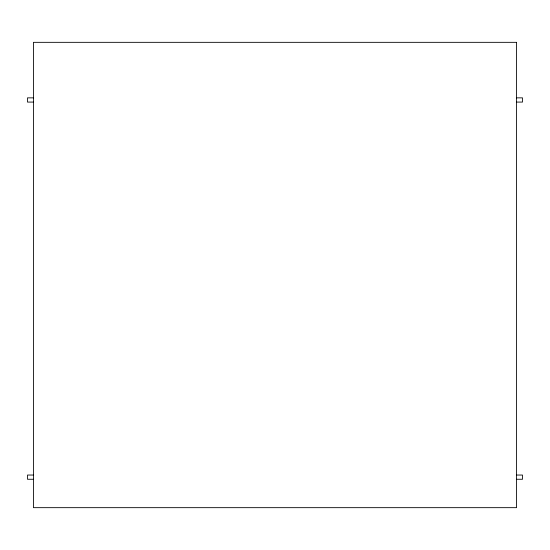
<?xml version="1.0" encoding="UTF-8"?>
<svg xmlns="http://www.w3.org/2000/svg" width="550" height="550" viewBox="0 0 550 550"><rect width="100%" height="100%" fill="white"/><g stroke="black" fill="none" stroke-linecap="round" stroke-linejoin="round"><path stroke-width="0.82" d="M33.433 97.859L27.5 97.859L27.5 102.08L33.433 102.08M516.567 97.859L522.5 97.859L522.5 102.08L516.567 102.08M33.433 475.042L27.5 475.042L27.5 479.263L33.433 479.263M516.567 475.042L522.5 475.042L522.5 479.263L516.567 479.263M516.567 42.336L33.433 42.336L33.433 507.664L516.567 507.664L516.567 42.336"/></g></svg>
